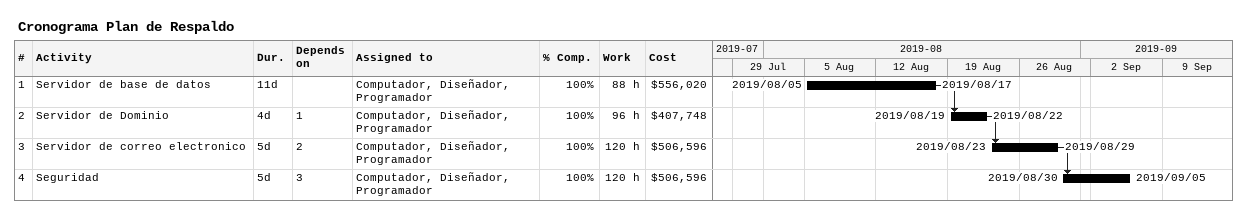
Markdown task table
Cronograma Plan de Respaldo

| ID | Task | Duration | Start | Finish | Predecessors | Resources | % complete | Work (h) | Cost ($) |
|---|---|---|---|---|---|---|---|---|---|
| 1 | Servidor de base de datos | 11d | 2019-08-05 | 2019-08-17 |  | Computador, Diseñador, Programador | 100 | 88 | 556020 |
| 2 | Servidor de Dominio | 4d | 2019-08-19 | 2019-08-22 | 1 | Computador, Diseñador, Programador | 100 | 96 | 407748 |
| 3 | Servidor de correo electronico | 5d | 2019-08-23 | 2019-08-29 | 2 | Computador, Diseñador, Programador | 100 | 120 | 506596 |
| 4 | Seguridad | 5d | 2019-08-30 | 2019-09-05 | 3 | Computador, Diseñador, Programador | 100 | 120 | 506596 |
